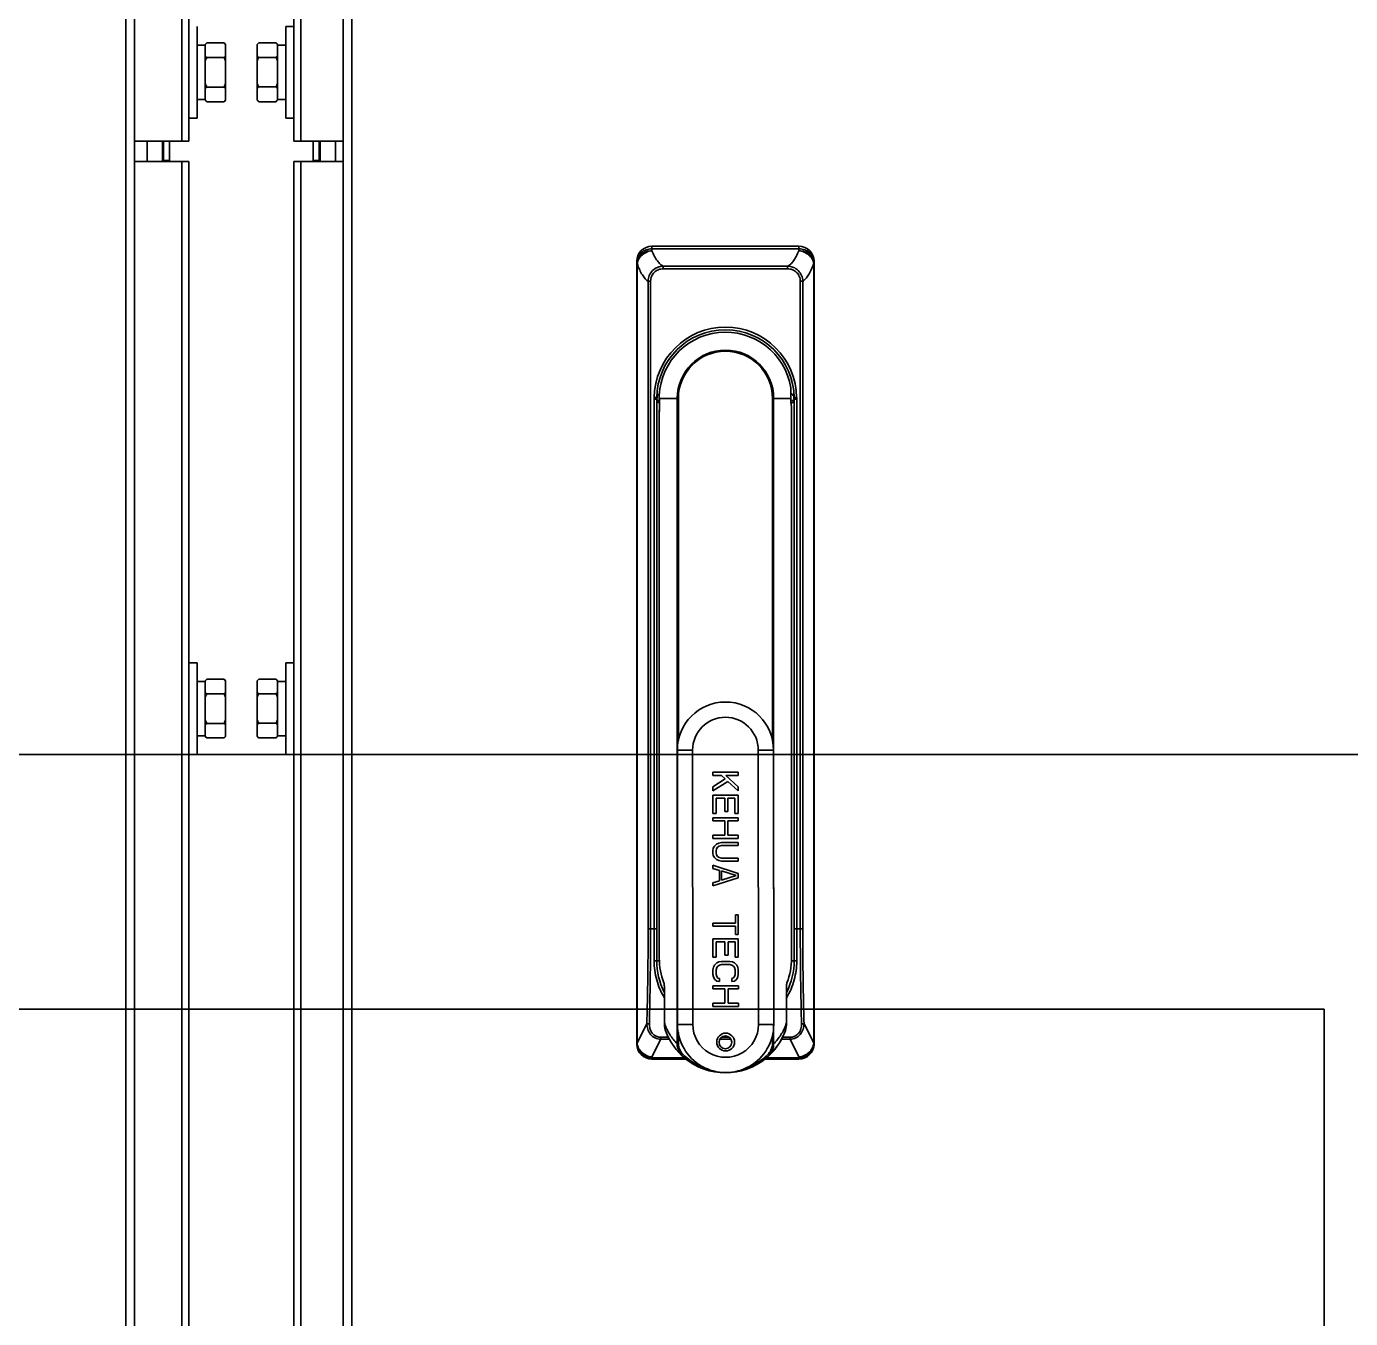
# Model space of a CAD drawing. Header units: millimetres. Extents: x 32496 to 166256, y 3504 to 23939.
# Drawn here: x 66650.1 to 66910.2, y 13173.4 to 13427.2 of the extents above; entities that cross this region are included whole.
import ezdxf

# ---------------------------------------------------------------- set-up
doc = ezdxf.new("R2010")
doc.units = ezdxf.units.MM
doc.layers.get('0').update_dxf_attribs({"lineweight": 35})

# ---------------------------------------------------------------- blocks, each defined once
blk = doc.blocks.new('DRGTJHYTHRTTR')
at = {"color": 7, "linetype": 'Continuous'}
for p, q in [((60371.04, -49682.69), (46149.04, -49682.69)), ((48984.04, -49732.69), (47629.04, -49732.69)), ((48984.04, -50285.69), (48984.04, -49732.69))]:
    blk.add_line(p, q, dxfattribs=at)
blk = doc.blocks.new('8-1250')
at = {"linetype": 'Continuous'}
for p, q in [((-6376.53, -34566.29), (-6376.53, -32553.29)), ((-6374.83, -32553.29), (-6374.83, -34566.29)), ((-6365.53, -33566.79), (-6365.53, -32554.69)), ((-6342.13, -32554.69), (-6342.13, -33566.79)), ((-6333.83, -34566.29), (-6333.83, -32553.29)), ((-6332.13, -32553.29), (-6332.13, -34566.29)), ((-6364.13, -33430.92), (-6364.13, -33566.79)), ((-6343.53, -33566.79), (-6343.53, -33430.91)), ((-6362.53, -33562.29), (-6362.53, -33544.29)), ((-6345.13, -33544.29), (-6345.13, -33562.29)), ((-6343.53, -33544.29), (-6345.13, -33544.29)), ((-6362.53, -33547.94), (-6360.93, -33547.94)), ((-6360.93, -33547.82), (-6360.63, -33547.52)), ((-6360.93, -33558.76), (-6360.93, -33547.82)), ((-6360.63, -33547.52), (-6357.23, -33547.52)), ((-6356.93, -33547.82), (-6357.23, -33547.52)), ((-6356.93, -33558.76), (-6356.93, -33547.82)), ((-6350.73, -33547.82), (-6350.46, -33547.54)), ((-6350.73, -33558.76), (-6350.73, -33547.82)), ((-6350.43, -33547.52), (-6350.46, -33547.54)), ((-6347.03, -33547.52), (-6350.43, -33547.52)), ((-6347.03, -33547.52), (-6347, -33547.54)), ((-6346.73, -33547.82), (-6347, -33547.54)), ((-6346.73, -33558.76), (-6346.73, -33547.82)), ((-6345.13, -33547.94), (-6346.73, -33547.94)), ((-6360.63, -33550.4), (-6357.23, -33550.4)), ((-6347.03, -33550.36), (-6350.43, -33550.36)), ((-6360.63, -33556.18), (-6357.23, -33556.18)), ((-6347.03, -33556.13), (-6350.43, -33556.13)), ((-6362.53, -33558.64), (-6360.93, -33558.64)), ((-6360.93, -33558.76), (-6360.63, -33559.06)), ((-6360.63, -33559.06), (-6357.23, -33559.06)), ((-6356.93, -33558.76), (-6357.23, -33559.06)), ((-6350.73, -33558.76), (-6350.46, -33559.03)), ((-6347.03, -33559.06), (-6350.43, -33559.06)), ((-6346.73, -33558.76), (-6347, -33559.03)), ((-6345.13, -33558.64), (-6346.73, -33558.64)), ((-6364.13, -33562.29), (-6362.53, -33562.29)), ((-6343.53, -33562.29), (-6345.13, -33562.29)), ((-6374.83, -33566.79), (-6364.13, -33566.79)), ((-6372.33, -33570.79), (-6372.33, -33566.79)), ((-6369.33, -33566.79), (-6369.33, -33570.79)), ((-6369.13, -33566.79), (-6369.13, -33570.59)), ((-6367.93, -33566.79), (-6367.93, -33570.59)), ((-6343.53, -33566.79), (-6333.83, -33566.79)), ((-6339.73, -33570.59), (-6339.73, -33566.79)), ((-6338.53, -33570.59), (-6338.53, -33566.79)), ((-6338.33, -33570.79), (-6338.33, -33566.79)), ((-6335.33, -33566.79), (-6335.33, -33570.79)), ((-6374.83, -33570.79), (-6364.13, -33570.79)), ((-6367.93, -33570.59), (-6369.13, -33570.59)), ((-6365.53, -34566.29), (-6365.53, -33570.79)), ((-6364.13, -33570.79), (-6364.13, -33675.66)), ((-6343.53, -33675.64), (-6343.53, -33570.79)), ((-6343.53, -33570.79), (-6333.83, -33570.79)), ((-6342.13, -33570.79), (-6342.13, -34566.29)), ((-6339.73, -33570.59), (-6338.53, -33570.59)), ((-6273.18, -33587.44), (-6273.18, -33587.98)), ((-6273.18, -33587.44), (-6244.33, -33587.44)), ((-6273.18, -33587.98), (-6273.18, -33588.34)), ((-6244.33, -33587.98), (-6273.18, -33587.98)), ((-6244.33, -33587.98), (-6244.33, -33587.44)), ((-6244.33, -33588.35), (-6244.33, -33587.98)), ((-6276.18, -33590.44), (-6276.18, -33590.86)), ((-6241.33, -33590.86), (-6241.33, -33590.44)), ((-6276.18, -33743.99), (-6276.18, -33590.86)), ((-6276.1, -33590.86), (-6276.18, -33590.86)), ((-6276.1, -33590.86), (-6276.1, -33743.99)), ((-6270.96, -33591.39), (-6270.96, -33591.88)), ((-6270.96, -33591.39), (-6246.54, -33591.39)), ((-6246.54, -33591.88), (-6270.96, -33591.88)), ((-6246.54, -33591.88), (-6246.54, -33591.39)), ((-6241.41, -33743.99), (-6241.41, -33590.86)), ((-6241.33, -33590.86), (-6241.41, -33590.86)), ((-6241.33, -33590.86), (-6241.33, -33743.99)), ((-6273.94, -33721.54), (-6273.94, -33594.33)), ((-6273.45, -33594.33), (-6273.94, -33594.33)), ((-6273.45, -33594.33), (-6273.45, -33721.54)), ((-6244.05, -33721.54), (-6244.05, -33594.33)), ((-6243.56, -33594.33), (-6244.05, -33594.33)), ((-6243.56, -33594.33), (-6243.56, -33721.54)), ((-6245.91, -33615.29), (-6245.91, -33617.34)), ((-6272.75, -33617.38), (-6272.25, -33617.41)), ((-6272.75, -33721.54), (-6272.75, -33617.48)), ((-6272.25, -33617.48), (-6272.75, -33617.48)), ((-6272.74, -33617.19), (-6272.24, -33617.2)), ((-6272.25, -33617.48), (-6272.25, -33721.54)), ((-6271.78, -33617.76), (-6271.78, -33617.76)), ((-6271.74, -33617.75), (-6271.75, -33617.75)), ((-6270.68, -33617.34), (-6271.73, -33617.34)), ((-6271.73, -33617.47), (-6271.73, -33617.34)), ((-6271.73, -33617.54), (-6271.73, -33617.47)), ((-6271.73, -33617.57), (-6271.73, -33617.47)), ((-6271.73, -33617.47), (-6271.73, -33617.54)), ((-6271.73, -33617.54), (-6271.73, -33617.57)), ((-6271.73, -33617.54), (-6271.73, -33617.57)), ((-6271.73, -33617.57), (-6271.73, -33617.54)), ((-6271.73, -33617.54), (-6271.73, -33618.03)), ((-6271.73, -33618.04), (-6271.73, -33617.57)), ((-6271.73, -33618.03), (-6271.73, -33618.74)), ((-6271.73, -33618.63), (-6271.73, -33618.04)), ((-6268.22, -33617.34), (-6270.68, -33617.34)), ((-6268.22, -33744.12), (-6268.22, -33617.34)), ((-6268, -33617.34), (-6268.22, -33617.34)), ((-6268, -33617.34), (-6268, -33684.54)), ((-6249.5, -33684.54), (-6249.5, -33617.34)), ((-6249.28, -33617.34), (-6249.5, -33617.34)), ((-6249.28, -33617.34), (-6249.28, -33713.66)), ((-6245.91, -33617.34), (-6249.28, -33617.34)), ((-6245.77, -33619.28), (-6245.77, -33619.28)), ((-6245.76, -33620.47), (-6245.77, -33619.28)), ((-6245.77, -33619.39), (-6245.77, -33619.28)), ((-6245.26, -33617.2), (-6244.76, -33617.19)), ((-6244.75, -33617.38), (-6245.25, -33617.41)), ((-6245.25, -33721.54), (-6245.25, -33617.48)), ((-6244.75, -33617.48), (-6245.25, -33617.48)), ((-6244.75, -33617.48), (-6244.75, -33721.54)), ((-6271.74, -33620.25), (-6271.74, -33620.14)), ((-6271.75, -33622.67), (-6271.75, -33622.68)), ((-6271.75, -33623.13), (-6271.75, -33623.12)), ((-6271.75, -33623.13), (-6271.75, -33727.34)), ((-6245.75, -33622.67), (-6245.75, -33622.68)), ((-6245.75, -33623.12), (-6245.75, -33727.34)), ((-6245.75, -33623.12), (-6245.75, -33623.12)), ((-6364.13, -33669.29), (-6362.53, -33669.29)), ((-6362.53, -33687.29), (-6362.53, -33669.29)), ((-6345.13, -33669.29), (-6345.13, -33687.29)), ((-6343.53, -33669.29), (-6345.13, -33669.29)), ((-6362.53, -33672.94), (-6360.93, -33672.94)), ((-6360.93, -33672.82), (-6360.63, -33672.52)), ((-6360.93, -33683.76), (-6360.93, -33672.82)), ((-6360.63, -33672.52), (-6357.23, -33672.52)), ((-6356.93, -33672.82), (-6357.23, -33672.52)), ((-6356.93, -33683.76), (-6356.93, -33672.82)), ((-6350.73, -33672.82), (-6350.46, -33672.54)), ((-6350.73, -33683.76), (-6350.73, -33672.82)), ((-6350.43, -33672.52), (-6350.46, -33672.54)), ((-6347.03, -33672.52), (-6350.43, -33672.52)), ((-6347.03, -33672.52), (-6347, -33672.54)), ((-6346.73, -33672.82), (-6347, -33672.54)), ((-6346.73, -33683.76), (-6346.73, -33672.82)), ((-6345.13, -33672.94), (-6346.73, -33672.94)), ((-6364.13, -33675.66), (-6364.13, -33680.92)), ((-6360.63, -33675.4), (-6357.23, -33675.4)), ((-6347.03, -33675.36), (-6350.43, -33675.36)), ((-6343.53, -33680.91), (-6343.53, -33675.64)), ((-6364.13, -33680.92), (-6364.13, -33925.66)), ((-6360.63, -33681.18), (-6357.23, -33681.18)), ((-6347.03, -33681.13), (-6350.43, -33681.13)), ((-6343.53, -33925.64), (-6343.53, -33680.91)), ((-6362.53, -33683.64), (-6360.93, -33683.64)), ((-6360.93, -33683.76), (-6360.63, -33684.06)), ((-6360.63, -33684.06), (-6357.23, -33684.06)), ((-6356.93, -33683.76), (-6357.23, -33684.06)), ((-6350.73, -33683.76), (-6350.46, -33684.03)), ((-6347.03, -33684.06), (-6350.43, -33684.06)), ((-6346.73, -33683.76), (-6347, -33684.03)), ((-6345.13, -33683.64), (-6346.73, -33683.64)), ((-6265.2, -33686.44), (-6268.2, -33686.45)), ((-6268.16, -33740.35), (-6268.2, -33686.45)), ((-6265.2, -33686.44), (-6265.16, -33740.34)), ((-6252.26, -33740.33), (-6252.3, -33686.43)), ((-6249.3, -33686.43), (-6252.3, -33686.43)), ((-6249.3, -33686.43), (-6249.26, -33740.33)), ((-6364.13, -33687.29), (-6362.53, -33687.29)), ((-6343.53, -33687.29), (-6345.13, -33687.29)), ((-6261.25, -33690.79), (-6261.25, -33691.4)), ((-6256.25, -33690.79), (-6261.25, -33690.79)), ((-6261.25, -33691.4), (-6259.54, -33691.4)), ((-6258.8, -33692.11), (-6261.24, -33693.63)), ((-6259.54, -33691.4), (-6258.8, -33692.11)), ((-6256.24, -33693.63), (-6258.69, -33691.4)), ((-6258.69, -33691.4), (-6256.25, -33691.4)), ((-6256.25, -33691.4), (-6256.25, -33690.79)), ((-6261.24, -33694.45), (-6258.27, -33692.62)), ((-6261.24, -33693.63), (-6261.24, -33694.45)), ((-6258.27, -33692.62), (-6256.24, -33694.44)), ((-6256.24, -33694.44), (-6256.24, -33693.63)), ((-6261.24, -33695.26), (-6261.24, -33698.91)), ((-6256.24, -33695.26), (-6261.24, -33695.26)), ((-6260.6, -33698.91), (-6260.6, -33695.87)), ((-6260.6, -33695.87), (-6258.9, -33695.87)), ((-6258.9, -33695.87), (-6258.9, -33698.51)), ((-6258.26, -33695.87), (-6256.88, -33695.86)), ((-6258.26, -33698.51), (-6258.26, -33695.87)), ((-6256.88, -33695.86), (-6256.88, -33698.91)), ((-6256.24, -33698.91), (-6256.24, -33695.26)), ((-6261.24, -33698.91), (-6260.6, -33698.91)), ((-6256.24, -33699.72), (-6261.24, -33699.73)), ((-6261.24, -33699.73), (-6261.24, -33700.34)), ((-6258.9, -33698.51), (-6258.26, -33698.51)), ((-6256.88, -33698.91), (-6256.24, -33698.91)), ((-6256.24, -33700.33), (-6256.24, -33699.72)), ((-6261.24, -33700.34), (-6258.9, -33700.33)), ((-6258.9, -33700.33), (-6258.9, -33703.18)), ((-6258.26, -33703.18), (-6258.26, -33700.33)), ((-6258.26, -33700.33), (-6256.24, -33700.33)), ((-6261.24, -33703.18), (-6261.24, -33703.79)), ((-6258.9, -33703.18), (-6261.24, -33703.18)), ((-6261.24, -33703.79), (-6256.24, -33703.78)), ((-6260.49, -33704.91), (-6260.92, -33705.31)), ((-6260.06, -33704.7), (-6260.49, -33704.91)), ((-6259.53, -33704.6), (-6260.06, -33704.7)), ((-6256.24, -33704.6), (-6259.53, -33704.6)), ((-6256.24, -33703.18), (-6258.26, -33703.18)), ((-6256.24, -33703.78), (-6256.24, -33703.18)), ((-6256.23, -33705.21), (-6256.24, -33704.6)), ((-6261.13, -33705.72), (-6261.23, -33706.23)), ((-6261.23, -33706.23), (-6261.23, -33706.63)), ((-6261.23, -33706.63), (-6261.13, -33707.14)), ((-6260.92, -33705.31), (-6261.13, -33705.72)), ((-6261.13, -33707.14), (-6260.91, -33707.55)), ((-6260.91, -33707.55), (-6260.49, -33707.95)), ((-6260.6, -33706.23), (-6260.49, -33705.82)), ((-6260.6, -33706.63), (-6260.6, -33706.23)), ((-6260.49, -33707.04), (-6260.6, -33706.63)), ((-6260.49, -33705.82), (-6260.28, -33705.51)), ((-6260.28, -33707.34), (-6260.49, -33707.04)), ((-6260.28, -33705.51), (-6259.96, -33705.31)), ((-6259.96, -33707.54), (-6260.28, -33707.34)), ((-6259.96, -33705.31), (-6259.53, -33705.21)), ((-6259.53, -33707.65), (-6259.96, -33707.54)), ((-6259.53, -33705.21), (-6256.23, -33705.21)), ((-6256.23, -33707.64), (-6259.53, -33707.65)), ((-6256.23, -33708.25), (-6256.23, -33707.64)), ((-6261.23, -33709.07), (-6261.23, -33709.68)), ((-6256.23, -33710.69), (-6261.23, -33709.07)), ((-6261.23, -33709.68), (-6259.95, -33710.08)), ((-6260.49, -33707.95), (-6260.06, -33708.15)), ((-6260.06, -33708.15), (-6259.53, -33708.26)), ((-6259.95, -33710.08), (-6259.95, -33712.11)), ((-6259.53, -33708.26), (-6256.23, -33708.25)), ((-6259.53, -33712.01), (-6259.53, -33710.18)), ((-6259.53, -33710.18), (-6256.66, -33711.1)), ((-6261.23, -33713.13), (-6256.23, -33711.5)), ((-6259.95, -33712.11), (-6261.23, -33712.52)), ((-6261.23, -33712.52), (-6261.23, -33713.13)), ((-6256.66, -33711.1), (-6259.53, -33712.01)), ((-6256.23, -33711.5), (-6256.23, -33710.69)), ((-6261.22, -33720.44), (-6261.22, -33721.05)), ((-6256.75, -33720.44), (-6261.22, -33720.44)), ((-6256.76, -33718.81), (-6256.75, -33720.44)), ((-6256.22, -33718.81), (-6256.76, -33718.81)), ((-6256.22, -33722.67), (-6256.22, -33718.81)), ((-6273.94, -33721.54), (-6273.45, -33721.54)), ((-6273.45, -33721.54), (-6272.75, -33721.54)), ((-6272.75, -33727.86), (-6272.75, -33721.54)), ((-6272.75, -33721.54), (-6272.25, -33721.54)), ((-6272.25, -33727.84), (-6272.25, -33721.54)), ((-6261.22, -33721.05), (-6256.75, -33721.05)), ((-6256.75, -33721.05), (-6256.75, -33722.67)), ((-6256.75, -33722.67), (-6256.22, -33722.67)), ((-6245.25, -33721.54), (-6245.25, -33727.84)), ((-6245.25, -33721.54), (-6244.75, -33721.54)), ((-6244.75, -33721.54), (-6244.75, -33727.86)), ((-6244.75, -33721.54), (-6244.05, -33721.54)), ((-6244.05, -33721.54), (-6243.56, -33721.54)), ((-6256.22, -33723.48), (-6261.22, -33723.49)), ((-6261.22, -33723.49), (-6261.22, -33727.14)), ((-6260.58, -33727.14), (-6260.58, -33724.1)), ((-6260.58, -33724.1), (-6258.88, -33724.1)), ((-6258.88, -33724.1), (-6258.88, -33726.74)), ((-6258.24, -33724.1), (-6256.86, -33724.09)), ((-6258.24, -33726.74), (-6258.24, -33724.1)), ((-6256.86, -33724.09), (-6256.86, -33727.14)), ((-6256.22, -33727.14), (-6256.22, -33723.48)), ((-6272.25, -33727.84), (-6271.72, -33727.84)), ((-6261.22, -33727.14), (-6260.58, -33727.14)), ((-6260.47, -33728.26), (-6260.9, -33728.67)), ((-6260.05, -33728.06), (-6260.47, -33728.26)), ((-6259.52, -33727.96), (-6260.05, -33728.06)), ((-6257.92, -33727.95), (-6259.52, -33727.96)), ((-6258.88, -33726.74), (-6258.24, -33726.74)), ((-6257.39, -33728.06), (-6257.92, -33727.95)), ((-6256.96, -33728.26), (-6257.39, -33728.06)), ((-6256.54, -33728.66), (-6256.96, -33728.26)), ((-6256.86, -33727.14), (-6256.22, -33727.14)), ((-6245.78, -33727.84), (-6245.25, -33727.84)), ((-6245.75, -33727.34), (-6245.75, -33727.34)), ((-6261.11, -33729.07), (-6261.22, -33729.58)), ((-6261.22, -33729.58), (-6261.22, -33730.5)), ((-6261.22, -33730.5), (-6261.11, -33731)), ((-6260.9, -33728.67), (-6261.11, -33729.07)), ((-6261.11, -33731), (-6260.9, -33731.41)), ((-6260.58, -33729.58), (-6260.47, -33729.17)), ((-6260.58, -33730.49), (-6260.58, -33729.58)), ((-6260.47, -33730.9), (-6260.58, -33730.49)), ((-6260.47, -33729.17), (-6260.26, -33728.87)), ((-6260.26, -33731.21), (-6260.47, -33730.9)), ((-6260.26, -33728.87), (-6259.94, -33728.67)), ((-6259.94, -33728.67), (-6259.51, -33728.56)), ((-6259.51, -33728.56), (-6257.92, -33728.56)), ((-6257.92, -33728.56), (-6257.49, -33728.66)), ((-6257.49, -33728.66), (-6257.17, -33728.87)), ((-6257.17, -33728.87), (-6256.96, -33729.17)), ((-6256.96, -33730.9), (-6257.17, -33731.2)), ((-6256.96, -33729.17), (-6256.85, -33729.58)), ((-6256.85, -33730.49), (-6256.96, -33730.9)), ((-6256.85, -33729.58), (-6256.85, -33730.49)), ((-6256.32, -33729.07), (-6256.54, -33728.66)), ((-6256.53, -33731.41), (-6256.32, -33731)), ((-6256.22, -33729.58), (-6256.32, -33729.07)), ((-6256.32, -33731), (-6256.22, -33730.49)), ((-6256.22, -33730.49), (-6256.22, -33729.58)), ((-6270.75, -33740.01), (-6270.75, -33732.84)), ((-6261.21, -33732.73), (-6261.21, -33733.34)), ((-6256.21, -33732.73), (-6261.21, -33732.73)), ((-6261.21, -33733.34), (-6258.87, -33733.34)), ((-6260.9, -33731.41), (-6260.47, -33731.81)), ((-6260.47, -33731.81), (-6259.94, -33731.92)), ((-6259.94, -33731.31), (-6260.26, -33731.21)), ((-6259.94, -33731.92), (-6259.94, -33731.31)), ((-6258.87, -33733.34), (-6258.87, -33736.18)), ((-6258.23, -33733.34), (-6256.21, -33733.33)), ((-6258.23, -33736.18), (-6258.23, -33733.34)), ((-6257.17, -33731.2), (-6257.49, -33731.3)), ((-6257.49, -33731.3), (-6257.49, -33731.91)), ((-6257.49, -33731.91), (-6256.96, -33731.81)), ((-6256.96, -33731.81), (-6256.53, -33731.41)), ((-6256.21, -33733.33), (-6256.21, -33732.73)), ((-6246.75, -33732.84), (-6246.75, -33740.01)), ((-6261.21, -33736.18), (-6261.21, -33736.79)), ((-6258.87, -33736.18), (-6261.21, -33736.18)), ((-6256.21, -33736.18), (-6258.23, -33736.18)), ((-6256.21, -33736.79), (-6256.21, -33736.18)), ((-6261.21, -33736.79), (-6256.21, -33736.79)), ((-6274.19, -33740.15), (-6276.1, -33743.99)), ((-6268.16, -33740.35), (-6265.16, -33740.34)), ((-6252.26, -33740.33), (-6249.26, -33740.33)), ((-6249.28, -33740.54), (-6249.28, -33744.12)), ((-6241.41, -33743.99), (-6243.32, -33740.15)), ((-6276.18, -33743.99), (-6276.18, -33744.14)), ((-6276.1, -33743.99), (-6276.18, -33743.99)), ((-6273.18, -33746.71), (-6271.45, -33743.25)), ((-6271.45, -33742.86), (-6271.45, -33743.25)), ((-6269.93, -33742.86), (-6271.45, -33742.86)), ((-6269.75, -33743.25), (-6271.45, -33743.25)), ((-6268.22, -33744.12), (-6268, -33744.12)), ((-6268, -33741.93), (-6268, -33744.12)), ((-6257.67, -33743.25), (-6259.83, -33743.25)), ((-6258, -33742.86), (-6259.5, -33742.86)), ((-6249.5, -33744.12), (-6249.5, -33742.37)), ((-6249.5, -33744.12), (-6249.28, -33744.12)), ((-6249.31, -33745.53), (-6248.09, -33743.87)), ((-6246.05, -33743.25), (-6247.75, -33743.25)), ((-6246.05, -33742.86), (-6247.58, -33742.86)), ((-6247.09, -33741.83), (-6247.09, -33741.83)), ((-6246.05, -33743.25), (-6246.05, -33742.86)), ((-6246.05, -33743.25), (-6244.33, -33746.71)), ((-6241.41, -33743.99), (-6241.33, -33743.99)), ((-6241.33, -33744.14), (-6241.33, -33743.99)), ((-6273.18, -33746.71), (-6273.18, -33746.86)), ((-6250.74, -33746.93), (-6249.31, -33745.53)), ((-6244.33, -33746.86), (-6244.33, -33746.71)), ((-6273.18, -33746.86), (-6273.18, -33747.14)), ((-6273.18, -33746.86), (-6266.84, -33746.86)), ((-6266.46, -33747.14), (-6273.18, -33747.14)), ((-6244.33, -33747.14), (-6251.04, -33747.14)), ((-6250.74, -33746.93), (-6250.74, -33746.93)), ((-6250.66, -33746.86), (-6244.33, -33746.86)), ((-6244.33, -33747.14), (-6244.33, -33746.86))]:
    blk.add_line(p, q, dxfattribs=at)
for points in [[(-6271.73, -33618.74), (-6271.73, -33619.09), (-6271.73, -33619.45), (-6271.74, -33619.81), (-6271.74, -33620.18), (-6271.74, -33620.56), (-6271.74, -33620.95), (-6271.75, -33621.73)], [(-6271.75, -33621.73), (-6271.75, -33622.13), (-6271.75, -33622.52), (-6271.75, -33622.67)], [(-6245.75, -33622.67), (-6245.76, -33621.77), (-6245.76, -33620.47)], [(-6248.09, -33743.87), (-6247.2, -33742.13), (-6247.09, -33741.83)]]:
    blk.add_lwpolyline(points, dxfattribs=at)
for centre, radius in [((-6258.71, -33743.79), 1.75), ((-6258.75, -33743.84), 1.25)]:
    blk.add_circle(centre, radius, dxfattribs=at)
for centre, radius, start, end in [((-6359.69, -33550.09), 3.56, 39.1364, 39.5013), ((-6358.17, -33556.49), 3.56, 219.1364, 219.5008), ((-6347.91, -33556.47), 3.61, 218.7103, 219.1339), ((-6346.59, -33555.28), 5.39, 224.1246, 224.5652), ((-6350.86, -33555.28), 5.38, 315.4348, 315.8754), ((-6349.54, -33556.47), 3.61, 320.8641, 321.2897), ((-6367.73, -33570.59), 1.4, 180, 188.2366), ((-6367.73, -33570.59), 0.2, 180, 270), ((-6339.93, -33570.59), 0.2, 270, 0), ((-6339.93, -33570.59), 1.4, 351.7634, 0), ((-6273.18, -33590.44), 3, 90, 180), ((-6244.33, -33590.44), 3, 0, 90), ((-6258.75, -33617.34), 13.99, 0.6085, 179.4017), ((-6258.75, -33617.34), 13.49, 0.6085, 179.4014), ((-6258.75, -33617.34), 13, 9.073, 183.051), ((-6258.75, -33617.34), 9.47, 0, 179.9993), ((-6258.75, -33617.34), 9.25, 0, 180), ((-6276.51, -33617.15), 3.77, 356.5269, 359.4018), ((-6271.13, -33617.48), 1.62, 176.5272, 179.9995), ((-6276.44, -33617.16), 4.2, 357.5431, 359.491), ((-6276.44, -33617.16), 4.2, 356.569, 357.5431), ((-6270.94, -33617.34), 1.31, 183.0386, 185.3383), ((-6271.09, -33617.48), 1.16, 176.6483, 179.9981), ((-6275.73, -33616.94), 3.55, 349.9539, 353.3266), ((-6275.75, -33616.94), 3.57, 353.3337, 0.0525), ((-6271.57, -33614.73), 3.04, 266.0189, 266.2111), ((-6271.23, -33615.95), 2.31, 257.0342, 257.4678), ((-6259.92, -33617.55), 11.81, 178.957, 179.606), ((-6247.49, -33617.58), 24.24, 179.4304, 179.7465), ((-6259.92, -33617.55), 11.81, 179.606, 179.9288), ((-6259.92, -33617.55), 11.81, 180.097, 181.0455), ((-6246.06, -33612.04), 5.74, 271.6529, 271.7848), ((-6241.67, -33616.94), 3.65, 179.9406, 186.5807), ((-6241.69, -33616.94), 3.63, 186.5886, 188.2112), ((-6241.7, -33616.94), 3.62, 188.211, 189.9246), ((-6240.93, -33617.16), 4.33, 180.5197, 183.3972), ((-6246.41, -33617.48), 1.16, 1.3534, 3.3175), ((-6246.41, -33617.48), 1.16, 359.9988, 1.3535), ((-6240.86, -33617.15), 3.9, 180.6087, 183.3381), ((-6246.48, -33617.48), 1.73, 0.0757, 3.515), ((-6153.98, -33623.12), 117.77, 179.7837, 180.0022), ((-6363.52, -33623.11), 117.77, 359.9945, 0.2094), ((-6359.69, -33675.09), 3.56, 39.1364, 39.5013), ((-6258.75, -33686.44), 9.45, 0.0434, 180.0434), ((-6258.75, -33686.44), 6.45, 0.0434, 180.0434), ((-6358.17, -33681.49), 3.56, 219.1364, 219.5008), ((-6347.91, -33681.47), 3.61, 218.7103, 219.1339), ((-6346.59, -33680.28), 5.39, 224.1246, 224.5652), ((-6350.86, -33680.28), 5.38, 315.4348, 315.8754), ((-6349.54, -33681.47), 3.61, 320.8641, 321.2897), ((-6258.75, -33727.84), 13.5, 180, 206.9748), ((-6258.75, -33727.34), 13, 180, 201.6689), ((-6258.75, -33727.84), 13.5, 332.9765, 0.0002), ((-6258.75, -33727.84), 13.5, 332.9651, 0.0002), ((-6258.75, -33727.34), 13, 338.3325, 359.9894), ((-6258.71, -33740.34), 9.45, 180.0434, 0.0434), ((-6258.71, -33740.34), 6.45, 180.0434, 0.0434), ((-6273.71, -33743.99), 2.47, 180.0115, 186.8252), ((-6273.18, -33744.14), 3, 180, 270), ((-6258.75, -33737.34), 12.5, 201.0705, 230.1269), ((-6258.75, -33737.34), 12.5, 309.8738, 338.9298), ((-6244.33, -33744.14), 3, 270, 0), ((-6243.78, -33743.99), 2.45, 356.554, 0.0012), ((-6273.71, -33743.99), 2.47, 186.8254, 187.3344), ((-6273.7, -33743.99), 2.47, 187.3345, 187.8562), ((-6258.75, -33737.34), 12.2, 230.1665, 250.0186), ((-6258.75, -33737.34), 12.2, 291.8854, 309.9422), ((-6258.75, -33737.34), 12.5, 230.1282, 309.8726)]:
    blk.add_arc(centre, radius, start, end, dxfattribs=at)
for points, knots in [([(-6360.93, -33547.85), (-6360.9, -33547.82), (-6360.81, -33547.7), (-6360.71, -33547.59), (-6360.63, -33547.52)], [0, 0, 0, 0, 0.244558, 1, 1, 1, 1]), ([(-6356.94, -33547.83), (-6356.96, -33547.8), (-6357.06, -33547.69), (-6357.15, -33547.59), (-6357.23, -33547.52)], [0, 0, 0, 0, 0.244878, 1, 1, 1, 1]), ([(-6350.46, -33547.54), (-6350.48, -33547.57), (-6350.57, -33547.66), (-6350.66, -33547.76), (-6350.73, -33547.84)], [0, 0, 0, 0, 0.255063, 1, 1, 1, 1]), ([(-6347, -33547.54), (-6346.97, -33547.57), (-6346.88, -33547.66), (-6346.79, -33547.76), (-6346.73, -33547.84)], [0, 0, 0, 0, 0.255062, 1, 1, 1, 1]), ([(-6360.63, -33550.4), (-6360.65, -33550.38), (-6360.76, -33550.27), (-6360.86, -33550.16), (-6360.93, -33550.07)], [0, 0, 0, 0, 0.255352, 1, 1, 1, 1]), ([(-6357.23, -33550.4), (-6357.2, -33550.38), (-6357.1, -33550.27), (-6357, -33550.16), (-6356.93, -33550.07)], [0, 0, 0, 0, 0.255353, 1, 1, 1, 1]), ([(-6350.73, -33550.03), (-6350.7, -33550.06), (-6350.61, -33550.17), (-6350.51, -33550.28), (-6350.43, -33550.36)], [0, 0, 0, 0, 0.244408, 1, 1, 1, 1]), ([(-6346.73, -33550.03), (-6346.75, -33550.06), (-6346.85, -33550.17), (-6346.95, -33550.28), (-6347.03, -33550.36)], [0, 0, 0, 0, 0.244408, 1, 1, 1, 1]), ([(-6360.93, -33556.51), (-6360.9, -33556.48), (-6360.81, -33556.36), (-6360.71, -33556.26), (-6360.63, -33556.18)], [0, 0, 0, 0, 0.244558, 1, 1, 1, 1]), ([(-6356.93, -33556.51), (-6356.95, -33556.48), (-6357.05, -33556.36), (-6357.15, -33556.26), (-6357.23, -33556.18)], [0, 0, 0, 0, 0.244558, 1, 1, 1, 1]), ([(-6350.43, -33556.13), (-6350.45, -33556.16), (-6350.56, -33556.27), (-6350.66, -33556.38), (-6350.73, -33556.47)], [0, 0, 0, 0, 0.255212, 1, 1, 1, 1]), ([(-6347.03, -33556.13), (-6347, -33556.16), (-6346.9, -33556.27), (-6346.8, -33556.38), (-6346.73, -33556.47)], [0, 0, 0, 0, 0.255211, 1, 1, 1, 1]), ([(-6360.63, -33559.06), (-6360.65, -33559.04), (-6360.75, -33558.94), (-6360.85, -33558.83), (-6360.91, -33558.75)], [0, 0, 0, 0, 0.255041, 1, 1, 1, 1]), ([(-6357.23, -33559.06), (-6357.2, -33559.04), (-6357.1, -33558.93), (-6357, -33558.82), (-6356.93, -33558.73)], [0, 0, 0, 0, 0.255353, 1, 1, 1, 1]), ([(-6350.71, -33558.75), (-6350.69, -33558.77), (-6350.61, -33558.87), (-6350.52, -33558.96), (-6350.46, -33559.03)], [0, 0, 0, 0, 0.245496, 1, 1, 1, 1]), ([(-6346.74, -33558.75), (-6346.76, -33558.77), (-6346.85, -33558.87), (-6346.93, -33558.96), (-6347, -33559.03)], [0, 0, 0, 0, 0.245497, 1, 1, 1, 1]), ([(-6276.18, -33590.44), (-6276.18, -33590.28), (-6276.14, -33589.95), (-6275.9, -33589.32), (-6275.32, -33588.62), (-6274.33, -33588.1), (-6273.57, -33587.98), (-6273.18, -33587.98)], [0, 0, 0, 0, 0.113034, 0.22817, 0.468864, 0.728208, 1, 1, 1, 1]), ([(-6244.33, -33587.98), (-6243.94, -33587.98), (-6243.18, -33588.1), (-6242.19, -33588.62), (-6241.6, -33589.32), (-6241.37, -33589.95), (-6241.33, -33590.28), (-6241.33, -33590.44)], [0, 0, 0, 0, 0.271803, 0.53114, 0.771824, 0.88696, 1, 1, 1, 1]), ([(-6276.18, -33590.86), (-6276.18, -33590.7), (-6276.14, -33590.36), (-6275.9, -33589.72), (-6275.32, -33589.01), (-6274.33, -33588.47), (-6273.56, -33588.35), (-6273.17, -33588.35)], [0, 0, 0, 0, 0.114852, 0.230705, 0.472166, 0.730466, 1, 1, 1, 1]), ([(-6276.1, -33590.86), (-6276.05, -33590.55), (-6275.82, -33589.91), (-6275.15, -33589.13), (-6274.24, -33588.57), (-6273.53, -33588.38), (-6273.17, -33588.35)], [0, 0, 0, 0, 0.23134, 0.478951, 0.738349, 1, 1, 1, 1]), ([(-6270.96, -33591.39), (-6271.18, -33591.28), (-6271.6, -33590.97), (-6272.17, -33590.3), (-6272.71, -33589.41), (-6273.02, -33588.72), (-6273.18, -33588.34)], [0, 0, 0, 0, 0.185737, 0.410623, 0.681319, 1, 1, 1, 1]), ([(-6244.33, -33588.35), (-6244.48, -33588.72), (-6244.8, -33589.41), (-6245.34, -33590.3), (-6245.9, -33590.97), (-6246.33, -33591.28), (-6246.54, -33591.39)], [0, 0, 0, 0, 0.31869, 0.589388, 0.814287, 1, 1, 1, 1]), ([(-6244.33, -33588.35), (-6243.97, -33588.38), (-6243.27, -33588.57), (-6242.36, -33589.13), (-6241.68, -33589.91), (-6241.45, -33590.55), (-6241.41, -33590.86)], [0, 0, 0, 0, 0.261658, 0.521043, 0.768648, 1, 1, 1, 1]), ([(-6241.33, -33590.86), (-6241.33, -33590.53), (-6241.5, -33589.85), (-6242.18, -33589.01), (-6243.17, -33588.47), (-6243.94, -33588.35), (-6244.33, -33588.35)], [0, 0, 0, 0, 0.229582, 0.47159, 0.730207, 1, 1, 1, 1]), ([(-6273.94, -33594.33), (-6274.15, -33594.2), (-6274.57, -33593.82), (-6275.12, -33593.06), (-6275.64, -33592.05), (-6275.95, -33591.28), (-6276.1, -33590.86)], [0, 0, 0, 0, 0.17955, 0.403232, 0.676336, 1, 1, 1, 1]), ([(-6273.94, -33594.33), (-6273.94, -33593.94), (-6273.78, -33593.17), (-6273.12, -33592.19), (-6272.12, -33591.54), (-6271.35, -33591.39), (-6270.96, -33591.39)], [0, 0, 0, 0, 0.250024, 0.500035, 0.750008, 1, 1, 1, 1]), ([(-6273.45, -33594.33), (-6273.45, -33594.01), (-6273.32, -33593.36), (-6272.77, -33592.54), (-6272.07, -33592.09), (-6271.45, -33591.92), (-6271.12, -33591.88), (-6270.96, -33591.88)], [0, 0, 0, 0, 0.249666, 0.499316, 0.749095, 0.874547, 1, 1, 1, 1]), ([(-6246.54, -33591.39), (-6246.15, -33591.39), (-6245.38, -33591.54), (-6244.39, -33592.19), (-6243.72, -33593.17), (-6243.56, -33593.94), (-6243.56, -33594.33)], [0, 0, 0, 0, 0.249996, 0.499947, 0.749986, 1, 1, 1, 1]), ([(-6246.54, -33591.88), (-6246.38, -33591.88), (-6246.05, -33591.92), (-6245.43, -33592.09), (-6244.73, -33592.54), (-6244.18, -33593.36), (-6244.05, -33594.01), (-6244.05, -33594.33)], [0, 0, 0, 0, 0.125445, 0.250896, 0.50066, 0.750322, 1, 1, 1, 1]), ([(-6241.41, -33590.86), (-6241.56, -33591.28), (-6241.86, -33592.05), (-6242.39, -33593.06), (-6242.93, -33593.82), (-6243.35, -33594.2), (-6243.56, -33594.33)], [0, 0, 0, 0, 0.323763, 0.596917, 0.820554, 1, 1, 1, 1]), ([(-6271.74, -33616.46), (-6271.83, -33616.52), (-6271.97, -33616.61), (-6272.11, -33616.79), (-6272.16, -33616.89), (-6272.18, -33616.94)], [0, 0, 0, 0, 0.50974, 0.745829, 1, 1, 1, 1]), ([(-6245.32, -33616.93), (-6245.37, -33616.81), (-6245.54, -33616.58), (-6245.78, -33616.44), (-6245.91, -33616.38)], [0, 0, 0, 0, 0.473968, 1, 1, 1, 1]), ([(-6271.75, -33618.2), (-6271.82, -33618.18), (-6271.96, -33618.15), (-6272.13, -33618.06), (-6272.24, -33617.92), (-6272.25, -33617.81), (-6272.25, -33617.75)], [0, 0, 0, 0, 0.313124, 0.560512, 0.771594, 1, 1, 1, 1]), ([(-6272.18, -33616.94), (-6272.19, -33616.96), (-6272.21, -33617.04), (-6272.23, -33617.13), (-6272.24, -33617.2)], [0, 0, 0, 0, 0.258298, 1, 1, 1, 1]), ([(-6272.19, -33617.65), (-6272.2, -33617.63), (-6272.22, -33617.6), (-6272.23, -33617.57), (-6272.23, -33617.56)], [0, 0, 0, 0, 0.739998, 1, 1, 1, 1]), ([(-6271.78, -33617.76), (-6271.87, -33617.75), (-6272.01, -33617.74), (-6272.15, -33617.69), (-6272.19, -33617.65)], [0, 0, 0, 0, 0.606211, 1, 1, 1, 1]), ([(-6245.77, -33619.28), (-6245.78, -33619.18), (-6245.87, -33618.54), (-6245.91, -33617.89), (-6245.91, -33617.34)], [0, 0, 0, 0, 0.154088, 1, 1, 1, 1]), ([(-6245.31, -33617.65), (-6245.36, -33617.7), (-6245.57, -33617.76), (-6245.76, -33617.77), (-6245.88, -33617.77)], [0, 0, 0, 0, 0.375179, 1, 1, 1, 1]), ([(-6245.25, -33617.75), (-6245.25, -33617.81), (-6245.27, -33617.94), (-6245.41, -33618.08), (-6245.62, -33618.17), (-6245.78, -33618.21), (-6245.87, -33618.22)], [0, 0, 0, 0, 0.216502, 0.421379, 0.673351, 1, 1, 1, 1]), ([(-6245.26, -33617.2), (-6245.26, -33617.17), (-6245.28, -33617.08), (-6245.3, -33617), (-6245.32, -33616.93)], [0, 0, 0, 0, 0.243354, 1, 1, 1, 1]), ([(-6245.27, -33617.56), (-6245.27, -33617.57), (-6245.28, -33617.6), (-6245.3, -33617.63), (-6245.31, -33617.65)], [0, 0, 0, 0, 0.260199, 1, 1, 1, 1]), ([(-6271.75, -33622.68), (-6271.75, -33622.48), (-6271.75, -33621.67), (-6271.74, -33620.86), (-6271.74, -33620.25)], [0, 0, 0, 0, 0.245803, 1, 1, 1, 1]), ([(-6245.75, -33622.68), (-6245.75, -33622.41), (-6245.76, -33621.31), (-6245.77, -33620.21), (-6245.77, -33619.39)], [0, 0, 0, 0, 0.245224, 1, 1, 1, 1]), ([(-6360.93, -33672.85), (-6360.9, -33672.82), (-6360.81, -33672.7), (-6360.71, -33672.59), (-6360.63, -33672.52)], [0, 0, 0, 0, 0.244558, 1, 1, 1, 1]), ([(-6356.94, -33672.83), (-6356.96, -33672.8), (-6357.06, -33672.69), (-6357.15, -33672.59), (-6357.23, -33672.52)], [0, 0, 0, 0, 0.244878, 1, 1, 1, 1]), ([(-6350.46, -33672.54), (-6350.48, -33672.57), (-6350.57, -33672.66), (-6350.66, -33672.76), (-6350.73, -33672.84)], [0, 0, 0, 0, 0.255063, 1, 1, 1, 1]), ([(-6347, -33672.54), (-6346.97, -33672.57), (-6346.88, -33672.66), (-6346.79, -33672.76), (-6346.73, -33672.84)], [0, 0, 0, 0, 0.255062, 1, 1, 1, 1]), ([(-6360.63, -33675.4), (-6360.65, -33675.38), (-6360.76, -33675.27), (-6360.86, -33675.16), (-6360.93, -33675.07)], [0, 0, 0, 0, 0.255352, 1, 1, 1, 1]), ([(-6357.23, -33675.4), (-6357.2, -33675.38), (-6357.1, -33675.27), (-6357, -33675.16), (-6356.93, -33675.07)], [0, 0, 0, 0, 0.255353, 1, 1, 1, 1]), ([(-6350.73, -33675.03), (-6350.7, -33675.06), (-6350.61, -33675.17), (-6350.51, -33675.28), (-6350.43, -33675.36)], [0, 0, 0, 0, 0.244408, 1, 1, 1, 1]), ([(-6346.73, -33675.03), (-6346.75, -33675.06), (-6346.85, -33675.17), (-6346.95, -33675.28), (-6347.03, -33675.36)], [0, 0, 0, 0, 0.244408, 1, 1, 1, 1]), ([(-6360.93, -33681.51), (-6360.9, -33681.48), (-6360.81, -33681.36), (-6360.71, -33681.26), (-6360.63, -33681.18)], [0, 0, 0, 0, 0.244558, 1, 1, 1, 1]), ([(-6356.93, -33681.51), (-6356.95, -33681.48), (-6357.05, -33681.36), (-6357.15, -33681.26), (-6357.23, -33681.18)], [0, 0, 0, 0, 0.244558, 1, 1, 1, 1]), ([(-6350.43, -33681.13), (-6350.45, -33681.16), (-6350.56, -33681.27), (-6350.66, -33681.38), (-6350.73, -33681.47)], [0, 0, 0, 0, 0.255212, 1, 1, 1, 1]), ([(-6347.03, -33681.13), (-6347, -33681.16), (-6346.9, -33681.27), (-6346.8, -33681.38), (-6346.73, -33681.47)], [0, 0, 0, 0, 0.255211, 1, 1, 1, 1]), ([(-6360.63, -33684.06), (-6360.65, -33684.04), (-6360.75, -33683.94), (-6360.85, -33683.83), (-6360.91, -33683.75)], [0, 0, 0, 0, 0.255041, 1, 1, 1, 1]), ([(-6357.23, -33684.06), (-6357.2, -33684.04), (-6357.1, -33683.93), (-6357, -33683.82), (-6356.93, -33683.73)], [0, 0, 0, 0, 0.255353, 1, 1, 1, 1]), ([(-6350.71, -33683.75), (-6350.69, -33683.77), (-6350.61, -33683.87), (-6350.52, -33683.96), (-6350.46, -33684.03)], [0, 0, 0, 0, 0.245496, 1, 1, 1, 1]), ([(-6346.74, -33683.75), (-6346.76, -33683.77), (-6346.85, -33683.87), (-6346.93, -33683.96), (-6347, -33684.03)], [0, 0, 0, 0, 0.245497, 1, 1, 1, 1]), ([(-6273.94, -33721.54), (-6273.94, -33723.09), (-6273.96, -33729.3), (-6274.06, -33735.5), (-6274.19, -33740.15)], [0, 0, 0, 0, 0.250498, 1, 1, 1, 1]), ([(-6273.7, -33740.21), (-6273.66, -33738.66), (-6273.51, -33732.44), (-6273.45, -33726.21), (-6273.45, -33721.54)], [0, 0, 0, 0, 0.249306, 1, 1, 1, 1]), ([(-6244.05, -33721.54), (-6244.05, -33723.1), (-6244.03, -33729.32), (-6243.93, -33735.55), (-6243.8, -33740.21)], [0, 0, 0, 0, 0.250498, 1, 1, 1, 1]), ([(-6243.32, -33740.15), (-6243.36, -33738.61), (-6243.5, -33732.4), (-6243.56, -33726.2), (-6243.56, -33721.54)], [0, 0, 0, 0, 0.249306, 1, 1, 1, 1]), ([(-6272.75, -33727.86), (-6272.69, -33727.86), (-6272.6, -33727.86), (-6272.48, -33727.86), (-6272.4, -33727.85), (-6272.34, -33727.85), (-6272.29, -33727.85), (-6272.27, -33727.84), (-6272.25, -33727.84), (-6272.25, -33727.84)], [0, 0, 0, 0, 0.372646, 0.552135, 0.711252, 0.839056, 0.930249, 0.982498, 1, 1, 1, 1]), ([(-6270.78, -33735.05), (-6271.42, -33733.97), (-6272.41, -33731.63), (-6272.75, -33729.11), (-6272.75, -33727.86)], [0, 0, 0, 0, 0.499739, 1, 1, 1, 1]), ([(-6244.75, -33727.86), (-6244.75, -33729.11), (-6245.09, -33731.63), (-6246.08, -33733.97), (-6246.72, -33735.05)], [0, 0, 0, 0, 0.50024, 1, 1, 1, 1]), ([(-6245.25, -33727.84), (-6245.25, -33727.84), (-6245.23, -33727.84), (-6245.21, -33727.85), (-6245.16, -33727.85), (-6245.1, -33727.85), (-6245.02, -33727.86), (-6244.91, -33727.86), (-6244.81, -33727.86), (-6244.75, -33727.86)], [0, 0, 0, 0, 0.017557, 0.069853, 0.161078, 0.288896, 0.448003, 0.627463, 1, 1, 1, 1]), ([(-6270.83, -33732.14), (-6270.81, -33732.19), (-6270.79, -33732.3), (-6270.76, -33732.53), (-6270.75, -33732.72), (-6270.75, -33732.84)], [0, 0, 0, 0, 0.226682, 0.477616, 1, 1, 1, 1]), ([(-6246.75, -33732.84), (-6246.75, -33732.72), (-6246.74, -33732.53), (-6246.71, -33732.3), (-6246.69, -33732.19), (-6246.67, -33732.14)], [0, 0, 0, 0, 0.522392, 0.773327, 1, 1, 1, 1]), ([(-6271.45, -33743.25), (-6271.83, -33743.25), (-6272.6, -33743.07), (-6273.52, -33742.33), (-6274.08, -33741.3), (-6274.19, -33740.53), (-6274.19, -33740.15)], [0, 0, 0, 0, 0.249886, 0.499522, 0.749578, 1, 1, 1, 1]), ([(-6274.19, -33740.15), (-6274.17, -33740.16), (-6274.11, -33740.17), (-6274, -33740.19), (-6273.86, -33740.2), (-6273.75, -33740.21), (-6273.7, -33740.21)], [0, 0, 0, 0, 0.133458, 0.365765, 0.67277, 1, 1, 1, 1]), ([(-6271.45, -33742.86), (-6271.77, -33742.86), (-6272.42, -33742.7), (-6273.07, -33742.17), (-6273.42, -33741.62), (-6273.59, -33741.17), (-6273.68, -33740.69), (-6273.7, -33740.37), (-6273.7, -33740.21)], [0, 0, 0, 0, 0.249995, 0.499481, 0.624812, 0.749967, 0.874832, 1, 1, 1, 1]), ([(-6270.41, -33741.83), (-6270.47, -33741.69), (-6270.67, -33741.1), (-6270.75, -33740.48), (-6270.75, -33740.01)], [0, 0, 0, 0, 0.250506, 1, 1, 1, 1]), ([(-6270.75, -33740.01), (-6270.71, -33740.16), (-6270.52, -33740.71), (-6270.28, -33741.24), (-6270.08, -33741.63)], [0, 0, 0, 0, 0.256066, 1, 1, 1, 1]), ([(-6247.42, -33741.63), (-6247.36, -33741.5), (-6247.1, -33740.98), (-6246.89, -33740.43), (-6246.75, -33740.01)], [0, 0, 0, 0, 0.246425, 1, 1, 1, 1]), ([(-6246.75, -33740.01), (-6246.75, -33740.17), (-6246.78, -33740.79), (-6246.92, -33741.4), (-6247.09, -33741.83)], [0, 0, 0, 0, 0.25052, 1, 1, 1, 1]), ([(-6243.32, -33740.15), (-6243.31, -33740.53), (-6243.43, -33741.3), (-6243.98, -33742.33), (-6244.9, -33743.07), (-6245.67, -33743.25), (-6246.05, -33743.25)], [0, 0, 0, 0, 0.250438, 0.50047, 0.750143, 1, 1, 1, 1]), ([(-6246.05, -33742.86), (-6245.89, -33742.86), (-6245.56, -33742.82), (-6244.95, -33742.59), (-6244.31, -33742.07), (-6243.94, -33741.33), (-6243.82, -33740.69), (-6243.81, -33740.37), (-6243.8, -33740.21)], [0, 0, 0, 0, 0.125817, 0.251594, 0.501028, 0.750085, 0.874959, 1, 1, 1, 1]), ([(-6243.32, -33740.15), (-6243.34, -33740.16), (-6243.4, -33740.17), (-6243.5, -33740.19), (-6243.65, -33740.2), (-6243.75, -33740.21), (-6243.8, -33740.21)], [0, 0, 0, 0, 0.133385, 0.365668, 0.672704, 1, 1, 1, 1]), ([(-6276.18, -33744.14), (-6276.18, -33744.49), (-6276.06, -33745.04), (-6275.68, -33745.66), (-6275.18, -33746.22), (-6274.34, -33746.72), (-6273.57, -33746.86), (-6273.18, -33746.86)], [0, 0, 0, 0, 0.238264, 0.360296, 0.484617, 0.739079, 1, 1, 1, 1]), ([(-6276.1, -33743.99), (-6276.06, -33744.33), (-6275.91, -33744.84), (-6275.53, -33745.44), (-6275.04, -33745.97), (-6274.26, -33746.49), (-6273.54, -33746.68), (-6273.18, -33746.71)], [0, 0, 0, 0, 0.239432, 0.363554, 0.48989, 0.745401, 1, 1, 1, 1]), ([(-6270.08, -33741.63), (-6269.96, -33741.86), (-6269.43, -33742.75), (-6268.77, -33743.57), (-6268.22, -33744.12)], [0, 0, 0, 0, 0.247406, 1, 1, 1, 1]), ([(-6266.76, -33746.93), (-6266.97, -33746.76), (-6267.36, -33746.37), (-6267.99, -33745.49), (-6268.24, -33744.66), (-6268.22, -33744.12)], [0, 0, 0, 0, 0.251318, 0.50235, 1, 1, 1, 1]), ([(-6268, -33744.12), (-6268.01, -33744.25), (-6267.98, -33744.51), (-6267.88, -33744.87), (-6267.74, -33745.23), (-6267.57, -33745.57), (-6267.36, -33745.89), (-6267.03, -33746.27), (-6266.75, -33746.54), (-6266.56, -33746.71)], [0, 0, 0, 0, 0.124954, 0.250117, 0.375114, 0.500109, 0.625019, 0.750129, 1, 1, 1, 1]), ([(-6249.5, -33744.12), (-6249.5, -33744.25), (-6249.52, -33744.5), (-6249.61, -33744.87), (-6249.76, -33745.22), (-6249.92, -33745.56), (-6250.13, -33745.87), (-6250.46, -33746.26), (-6250.73, -33746.52), (-6250.92, -33746.69)], [0, 0, 0, 0, 0.125097, 0.249979, 0.375108, 0.499986, 0.625013, 0.749996, 1, 1, 1, 1]), ([(-6250.74, -33746.93), (-6250.53, -33746.76), (-6250.14, -33746.37), (-6249.74, -33745.81), (-6249.51, -33745.32), (-6249.32, -33744.81), (-6249.27, -33744.4), (-6249.28, -33744.12)], [0, 0, 0, 0, 0.25015, 0.499964, 0.625004, 0.750216, 1, 1, 1, 1]), ([(-6249.28, -33744.12), (-6249.09, -33743.94), (-6248.39, -33743.17), (-6247.78, -33742.31), (-6247.42, -33741.63)], [0, 0, 0, 0, 0.255088, 1, 1, 1, 1]), ([(-6244.33, -33746.71), (-6243.96, -33746.68), (-6243.24, -33746.49), (-6242.47, -33745.97), (-6241.98, -33745.44), (-6241.6, -33744.84), (-6241.44, -33744.33), (-6241.41, -33743.99)], [0, 0, 0, 0, 0.254851, 0.510426, 0.636725, 0.7608, 1, 1, 1, 1]), ([(-6241.33, -33744.14), (-6241.35, -33744.48), (-6241.5, -33745), (-6241.88, -33745.59), (-6242.38, -33746.11), (-6243.2, -33746.58), (-6243.95, -33746.71), (-6244.33, -33746.71)], [0, 0, 0, 0, 0.238421, 0.360597, 0.485026, 0.739475, 1, 1, 1, 1]), ([(-6244.33, -33746.86), (-6243.94, -33746.86), (-6243.16, -33746.72), (-6242.33, -33746.22), (-6241.82, -33745.66), (-6241.45, -33745.04), (-6241.33, -33744.49), (-6241.33, -33744.14)], [0, 0, 0, 0, 0.260678, 0.515085, 0.639424, 0.76151, 1, 1, 1, 1]), ([(-6273.18, -33746.71), (-6273.54, -33746.71), (-6274.25, -33746.59), (-6275.19, -33746.08), (-6275.88, -33745.3), (-6276.11, -33744.65), (-6276.15, -33744.33)], [0, 0, 0, 0, 0.260525, 0.515274, 0.761355, 1, 1, 1, 1]), ([(-6266.56, -33746.71), (-6266.59, -33746.73), (-6266.63, -33746.77), (-6266.68, -33746.83), (-6266.71, -33746.86), (-6266.73, -33746.89), (-6266.74, -33746.91), (-6266.75, -33746.92), (-6266.76, -33746.93), (-6266.76, -33746.93), (-6266.76, -33746.93), (-6266.76, -33746.93)], [0, 0, 0, 0, 0.382397, 0.555461, 0.707154, 0.831408, 0.92373, 0.956749, 0.980614, 0.995104, 1, 1, 1, 1]), ([(-6250.74, -33746.93), (-6250.73, -33746.93), (-6250.75, -33746.92), (-6250.75, -33746.91), (-6250.77, -33746.89), (-6250.8, -33746.86), (-6250.82, -33746.83), (-6250.87, -33746.77), (-6250.9, -33746.73), (-6250.92, -33746.69)], [0, 0, 0, 0, 0.019273, 0.076149, 0.168694, 0.293034, 0.444574, 0.617544, 1, 1, 1, 1])]:
    blk.add_open_spline(points, degree=3, knots=knots, dxfattribs=at)
for points in [[(-6360.93, -33551.06), (-6360.84, -33550.84), (-6360.74, -33550.62), (-6360.63, -33550.4)], [(-6356.93, -33551.06), (-6357.02, -33550.84), (-6357.12, -33550.62), (-6357.23, -33550.4)], [(-6350.43, -33550.36), (-6350.54, -33550.57), (-6350.64, -33550.79), (-6350.73, -33551.02)], [(-6347.03, -33550.36), (-6346.92, -33550.57), (-6346.82, -33550.79), (-6346.73, -33551.02)], [(-6360.63, -33556.18), (-6360.74, -33555.96), (-6360.84, -33555.74), (-6360.93, -33555.52)], [(-6357.23, -33556.18), (-6357.12, -33555.96), (-6357.02, -33555.74), (-6356.93, -33555.52)], [(-6350.73, -33555.47), (-6350.64, -33555.7), (-6350.54, -33555.92), (-6350.43, -33556.13)], [(-6346.73, -33555.47), (-6346.82, -33555.7), (-6346.92, -33555.92), (-6347.03, -33556.13)], [(-6271.74, -33620.14), (-6271.73, -33619.63), (-6271.73, -33619.13), (-6271.73, -33618.63)], [(-6360.93, -33676.06), (-6360.84, -33675.84), (-6360.74, -33675.62), (-6360.63, -33675.4)], [(-6356.93, -33676.06), (-6357.02, -33675.84), (-6357.12, -33675.62), (-6357.23, -33675.4)], [(-6350.43, -33675.36), (-6350.54, -33675.57), (-6350.64, -33675.79), (-6350.73, -33676.02)], [(-6347.03, -33675.36), (-6346.92, -33675.57), (-6346.82, -33675.79), (-6346.73, -33676.02)], [(-6360.63, -33681.18), (-6360.74, -33680.96), (-6360.84, -33680.74), (-6360.93, -33680.52)], [(-6357.23, -33681.18), (-6357.12, -33680.96), (-6357.02, -33680.74), (-6356.93, -33680.52)], [(-6350.73, -33680.47), (-6350.64, -33680.7), (-6350.54, -33680.92), (-6350.43, -33681.13)], [(-6346.73, -33680.47), (-6346.82, -33680.7), (-6346.92, -33680.92), (-6347.03, -33681.13)]]:
    blk.add_open_spline(points, degree=3, dxfattribs=at)

msp = doc.modelspace()

# ---------------------------------------------------------------- block references
at = {"color": 6}
msp.add_blockref('8-1250', (73046.131, 46971.457), dxfattribs=at)
msp.add_blockref('DRGTJHYTHRTTR', (17920.951, 62966.819))

doc.saveas('drawing.dxf')
